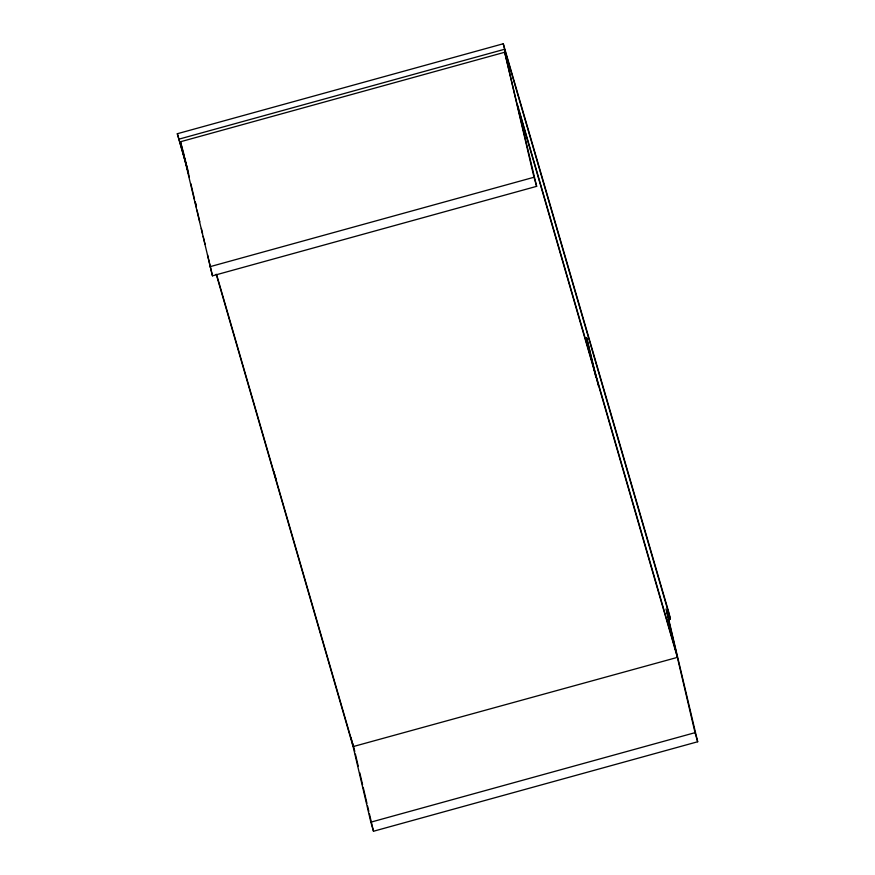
<?xml version="1.0" encoding="UTF-8"?>
<svg xmlns="http://www.w3.org/2000/svg" width="875" height="875" viewBox="0 0 875 875"><rect width="100%" height="100%" fill="white"/><g stroke="black" fill="none" stroke-linecap="round" stroke-linejoin="round"><path stroke-width="1.31" d="M188.541 173.37L177.319 133.733L503.278 43.75L669.102 613.419L670.392 618.931L667.767 619.664M178.609 139.245L504.58 49.262L503.278 43.75M180.491 141.75L504.689 52.259L536.648 186.342L212.461 275.833L180.491 141.75L184.067 154.777M209.814 266.744L534.002 177.253L504.689 52.259M676.069 657.748L353.117 746.594L216.213 274.214M666.848 611.57L697.681 741.759L373.494 831.25L370.847 822.161L695.034 732.67L666.017 608.967M504.58 49.262L670.392 618.931M517.562 104.923L676.156 652.094M518.809 110.217L677.392 657.377M534.002 177.253L536.648 186.342M695.034 732.67L697.681 741.759M177.319 133.733L187.633 169.17M273.82 471.439L276.084 479.227M216.869 275.494L351.881 741.3M195.3 202.048L196.438 205.986M598.478 386.05L586.622 337.695L595.831 376.961M352.909 743.487L354.78 751.461M355.403 754.119L358.203 766.095M359.767 772.745L362.578 784.711M363.202 787.369L366.942 803.327M367.566 805.984L368.812 811.3M369.436 813.958L373.494 831.25M350.962 737.406L370.847 822.161M184.68 157.402L185.905 162.652M186.528 165.266L189.295 177.078M190.837 183.641L192.981 192.828M193.298 194.141L194.534 199.423M195.158 202.059L196.394 207.331M197.006 209.967L199.784 221.823M201.338 228.408L202.573 233.68M203.186 236.316L205.045 244.223M207.517 254.756L212.461 275.833"/></g></svg>
